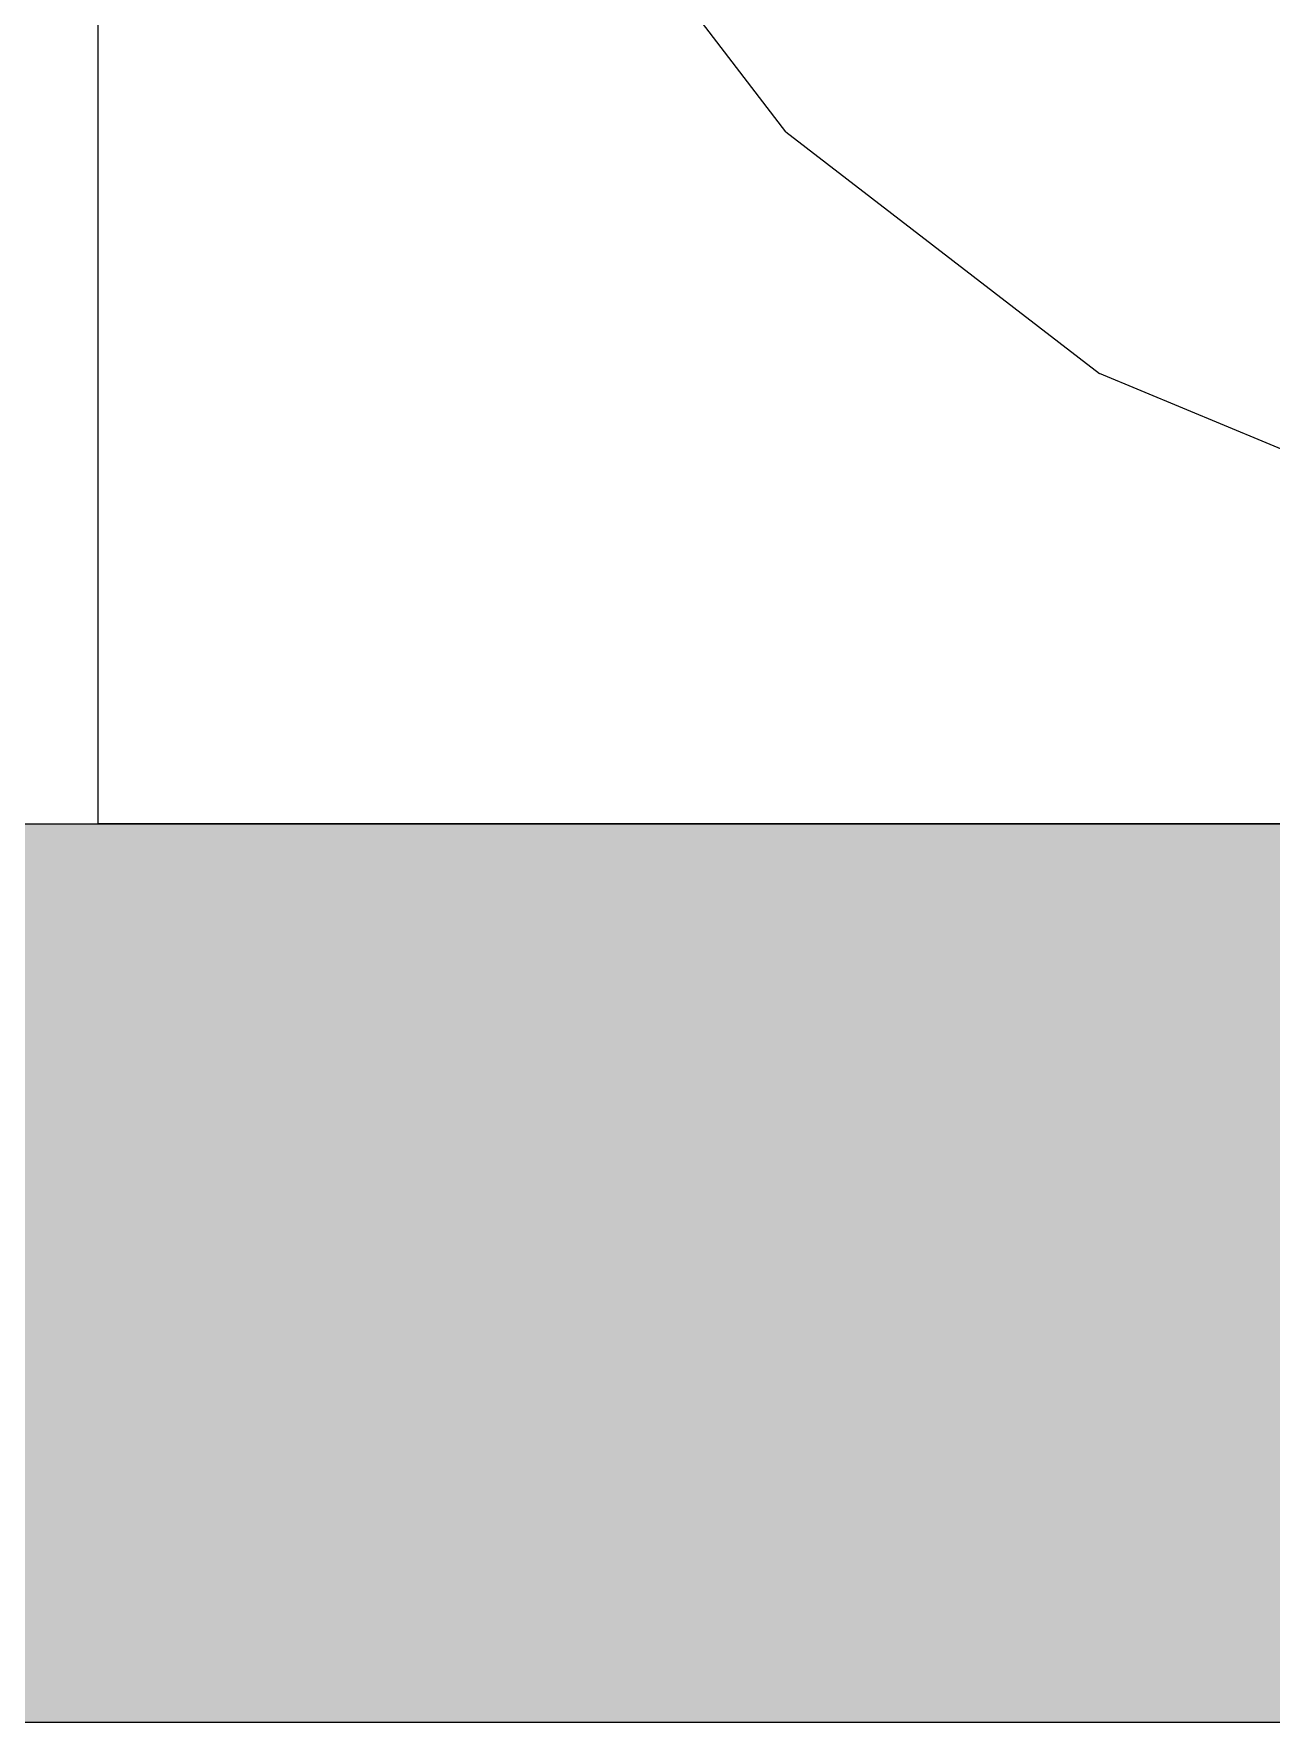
# Model space of a CAD drawing. Header units: inches. Extents: x 0 to 54693, y 0 to 31146.
# Drawn here: x 14701.6 to 14839.4, y 14648.3 to 14836.3 of the extents above; entities that cross this region are included whole.
import ezdxf

# ---------------------------------------------------------------- set-up
doc = ezdxf.new("R2010")
doc.units = ezdxf.units.IN
doc.header["$MEASUREMENT"] = 0
doc.layers.add('Added', color=3, linetype='Continuous')

msp = doc.modelspace()

# ---------------------------------------------------------------- linework, layer by layer
at = {"layer": 'Added', "linetype": 'Continuous', "lineweight": -2, "ltscale": 0.18}
for p, q in [((14708.73, 15148.32), (14708.73, 14748.32)), ((14785.31, 14825.37), (14758.52, 14860.43)), ((14785.31, 14825.37), (14820.26, 14798.45)), ((14860.97, 14781.51), (14820.26, 14798.45)), ((13978.23, 14748.32), (16453.23, 14748.32)), ((15108.73, 14748.32), (14708.73, 14748.32)), ((13978.23, 14648.32), (16553.23, 14648.32))]:
    msp.add_line(p, q, dxfattribs=at)
msp.add_solid([(16453.23, 14748.32), (16553.23, 14648.32), (13978.23, 14748.32), (13978.23, 14648.32)], dxfattribs=at)

doc.saveas('drawing.dxf')
